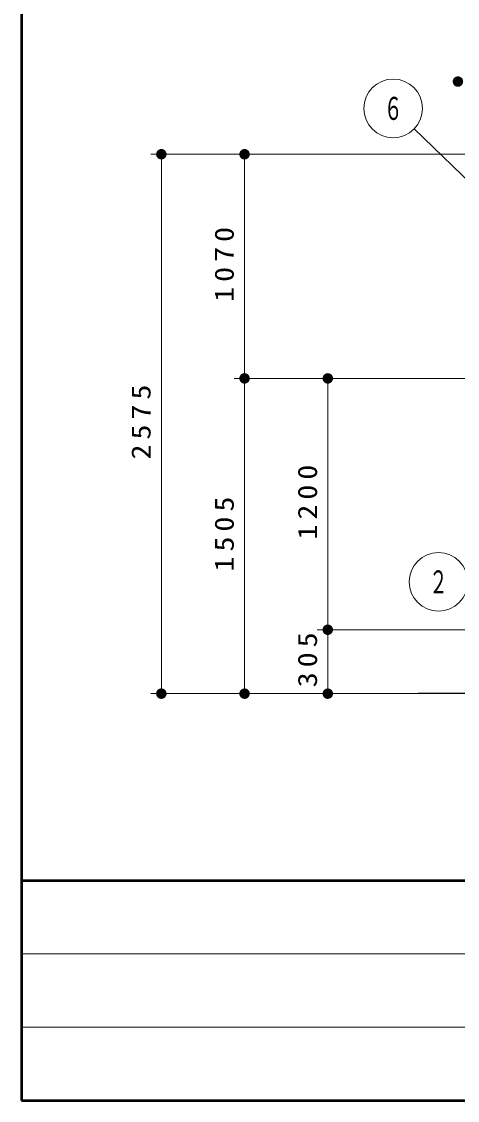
# Model space of a CAD drawing. Units: millimetres on the paper, scale 1:50. Extents: x -385 to 420, y 0 to 267.
# Drawn here: x -385 to -343.4, y 0 to 103 of the extents above; entities that cross this region are included whole.
import ezdxf
from ezdxf.enums import TextEntityAlignment as Align

# ---------------------------------------------------------------- set-up
doc = ezdxf.new("R2010")
doc.units = ezdxf.units.MM
doc.layers.add('1_50', color=7, linetype='Continuous', lineweight=25)
doc.layers.add('LY_3', color=7, linetype='Continuous', lineweight=13)
doc.styles.add('ＭＳ ゴシック', font='')
doc.styles.get('ＭＳ ゴシック').set_extended_font_data('MS Gothic')

# ---------------------------------------------------------------- blocks, each defined once
blk = doc.blocks.new('filled_dot')
at = {"color": 0, "linetype": 'Continuous', "lineweight": -2, "const_width": 1.25}
blk.add_lwpolyline([(-0.625, 0, 1), (0.625, 0, 1)], format="xyb", close=True, dxfattribs=at)

msp = doc.modelspace()

# ---------------------------------------------------------------- linework, layer by layer
at = {"layer": '1_50', "lineweight": 13}
for p, q in [((-337.03, 82.614), (-347.496, 92.77)), ((-336.397, 90.338), (-372.65, 90.338)), ((-371.65, 38.838), (-371.65, 90.338)), ((-363.702, 68.938), (-363.702, 90.338)), ((-336.397, 68.938), (-364.702, 68.938)), ((-363.702, 38.838), (-363.702, 68.938)), ((-355.754, 44.938), (-355.754, 68.938)), ((-336.397, 44.938), (-356.754, 44.938)), ((-355.754, 38.838), (-355.754, 44.938)), ((-344.792, 38.838), (-372.65, 38.838))]:
    msp.add_line(p, q, dxfattribs=at)
at = {"layer": '1_50'}
msp.add_line((-262.552, 38.838), (-347.106, 38.838), dxfattribs=at)
at = {"layer": '1_50', "lineweight": 13}
for centre in [(-349.506, 94.72), (-345.182, 49.505)]:
    msp.add_circle(centre, 2.8, dxfattribs=at)
at = {"layer": 'LY_3', "lineweight": 50}
for p, q in [((-385, 267), (-385, 0)), ((-385, 21), (0, 21)), ((-385, 0), (0, 0))]:
    msp.add_line(p, q, dxfattribs=at)
at = {"layer": 'LY_3'}
for p, q in [((-385, 14), (-243.5, 14)), ((-385, 7), (-243.5, 7))]:
    msp.add_line(p, q, dxfattribs=at)

# ---------------------------------------------------------------- block references
at = {"layer": '1_50', "lineweight": 13, "xscale": 0.4, "yscale": 0.4}
msp.add_blockref('filled_dot', (-343.322, 97.278), dxfattribs=at)
for p, rotation in [((-371.65, 90.338), 270), ((-363.702, 90.338), 270), ((-363.702, 68.938), 270), ((-363.702, 68.938), 90), ((-355.754, 68.938), 270), ((-355.754, 44.938), 270), ((-355.754, 44.938), 90), ((-371.65, 38.838), 90), ((-363.702, 38.838), 90), ((-355.754, 38.838), 90)]:
    msp.add_blockref('filled_dot', p, dxfattribs=dict(at, rotation=rotation))

# ---------------------------------------------------------------- texts
at = {"layer": '1_50', "style": 'ＭＳ ゴシック', "width": 0.6}
for s, p in [('６', (-349.506, 94.72)), ('２', (-345.182, 49.505))]:
    msp.add_text(s, height=2.199, dxfattribs=at).set_placement(p, align=Align.MIDDLE_CENTER)
at = {"layer": '1_50', "char_height": 1.833, "attachment_point": 8, "rotation": 90, "style": 'ＭＳ ゴシック'}
for s, insert in [('\\T1.33;\\W1.15;1070', (-364.702, 80.059)), ('\\T1.33;\\W1.15;2575', (-372.65, 65.005)), ('\\T1.33;\\W1.15;1200', (-356.754, 57.359)), ('\\T1.33;\\W1.15;1505', (-364.702, 54.311)), ('\\T1.33;\\W1.15;305', (-356.754, 42.303))]:
    msp.add_mtext(s, dxfattribs=dict(at, insert=insert))

doc.saveas('drawing.dxf')
